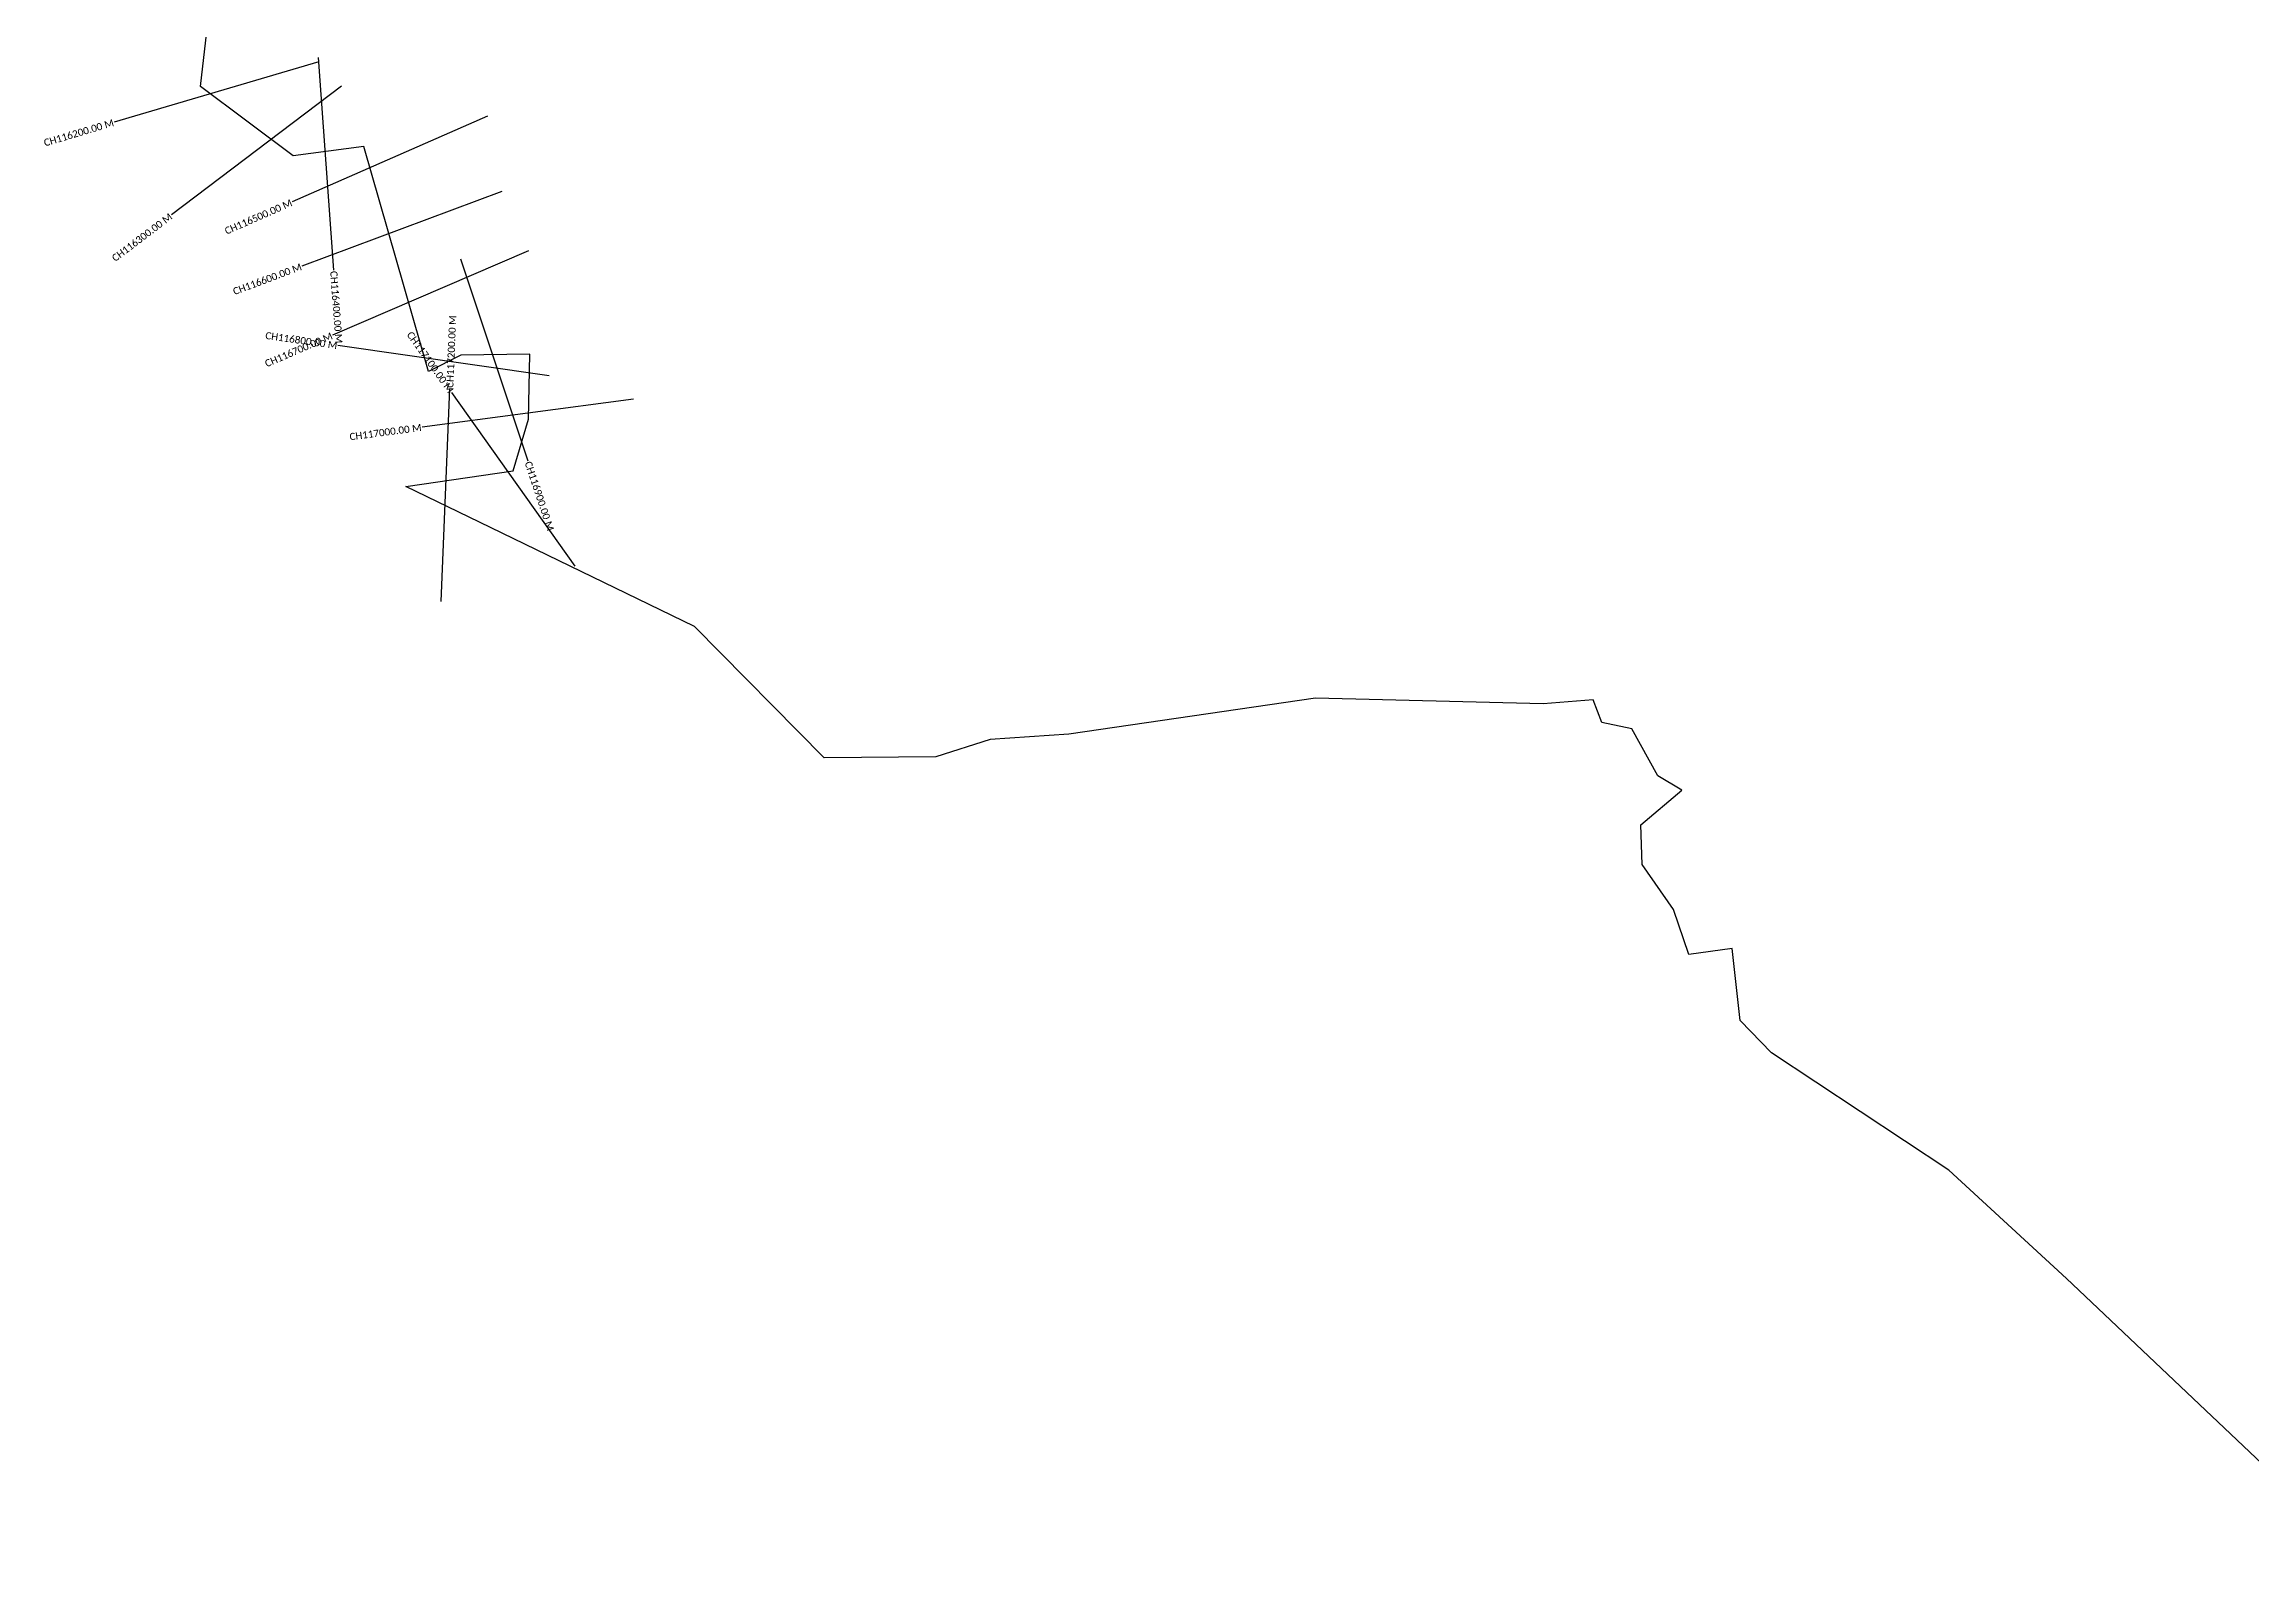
# Model space of a CAD drawing. Header units: metres. Extents: x 266371 to 272991, y 2129469 to 2134400.
# Drawn here: x 266576 to 269681, y 2130140 to 2132264 of the extents above; entities that cross this region are included whole.
import ezdxf
from ezdxf.enums import TextEntityAlignment as Align

# ---------------------------------------------------------------- set-up
doc = ezdxf.new("R2010")
doc.units = ezdxf.units.M
for name, color, linetype in [('CS', 134, 'Continuous'), ('CSMark', 6, 'Continuous'), ('village', 3, 'Continuous')]:
    doc.layers.add(name, color=color, linetype=linetype)
doc.styles.add('Legend', font='calibri.ttf')

msp = doc.modelspace()

# ---------------------------------------------------------------- linework, layer by layer
at = {"layer": 'CS'}
for p, q in [((266962.1, 2132239.5), (266674.4, 2132154.3)), ((266961, 2132245.2), (266983, 2131946)), ((266994.1, 2132205), (266755, 2132023.8)), ((267199.5, 2132162.7), (266924.8, 2132042.1)), ((267219.4, 2132057), (266938.4, 2131951.8)), ((267257.2, 2131973.4), (266981.6, 2131854.8)), ((267161.3, 2131962.3), (267256, 2131677.7)), ((267286.1, 2131797.6), (266989.1, 2131840)), ((267404.9, 2131764.6), (267107.5, 2131725.2)), ((267134, 2131479.8), (267146.2, 2131779.6)), ((267322.9, 2131529.7), (267149.1, 2131774.2)), ((267322.9, 2131529.7), (267149.1, 2131774.2))]:
    msp.add_line(p, q, dxfattribs=at)
at = {"layer": 'village', "color": 3, "true_color": 0x00ff00}
msp.add_polyline3d([(269828.7, 2130140, 0), (269420.3, 2130527.4, 0), (269254.8, 2130679.7, 0), (269005, 2130845, 0), (268961.3, 2130890.5, 0), (268949.8, 2130991.7, 0), (268889, 2130983.2, 0), (268867.4, 2131046.4, 0), (268823.3, 2131110, 0), (268821.4, 2131165.8, 0), (268879.1, 2131214.7, 0), (268845.3, 2131234.8, 0), (268808.6, 2131300.9, 0), (268766.8, 2131309.5, 0), (268754.3, 2131341.5, 0), (268683.9, 2131335.8, 0), (268363.7, 2131344, 0), (268017.1, 2131293.4, 0), (267906.3, 2131285.6, 0), (267829.8, 2131261.4, 0), (267673.1, 2131260.2, 0), (267490.7, 2131444.6, 0), (267188.3, 2131591.4, 0), (267084.3, 2131641.7, 0), (267235.3, 2131664, 0), (267257, 2131736.5, 0), (267258.9, 2131828.2, 0), (267161.9, 2131826.7, 0), (267116.5, 2131803.7, 0), (267025.5, 2132120, 0), (266926.1, 2132107.2, 0), (266795.9, 2132204.5, 0), (266814.8, 2132371.8, 0)], dxfattribs=at)

# ---------------------------------------------------------------- texts
at = {"layer": 'CSMark', "style": 'Legend'}
for s, rotation, p in [('CH116200.00 M', 16.5096, (266673.5, 2132154)), ('CH116500.00 M', 23.7105, (266923.9, 2132041.7)), ('CH116300.00 M', 37.1388, (266754.2, 2132023.2)), ('CH116600.00 M', 20.5183, (266937.5, 2131951.5)), ('CH116700.00 M', 23.2791, (266980.7, 2131854.4)), ('CH116800.00 M', 351.8879, (266988.1, 2131840.1)), ('CH117100.00 M', 305.4043, (267148.5, 2131775)), ('CH117000.00 M', 7.5538, (267106.5, 2131725))]:
    msp.add_text(s, height=10, rotation=rotation, dxfattribs=at).set_placement(p, align=Align.MIDDLE_RIGHT)
for s, rotation, p in [('CH116400.00 M', 274.2128, (266983.1, 2131945)), ('CH117200.00 M', 87.657, (267146.3, 2131780.6)), ('CH116900.00 M', 288.3947, (267256.3, 2131676.7))]:
    msp.add_text(s, height=10, rotation=rotation, dxfattribs=at).set_placement(p, align=Align.MIDDLE_LEFT)

doc.saveas('drawing.dxf')
